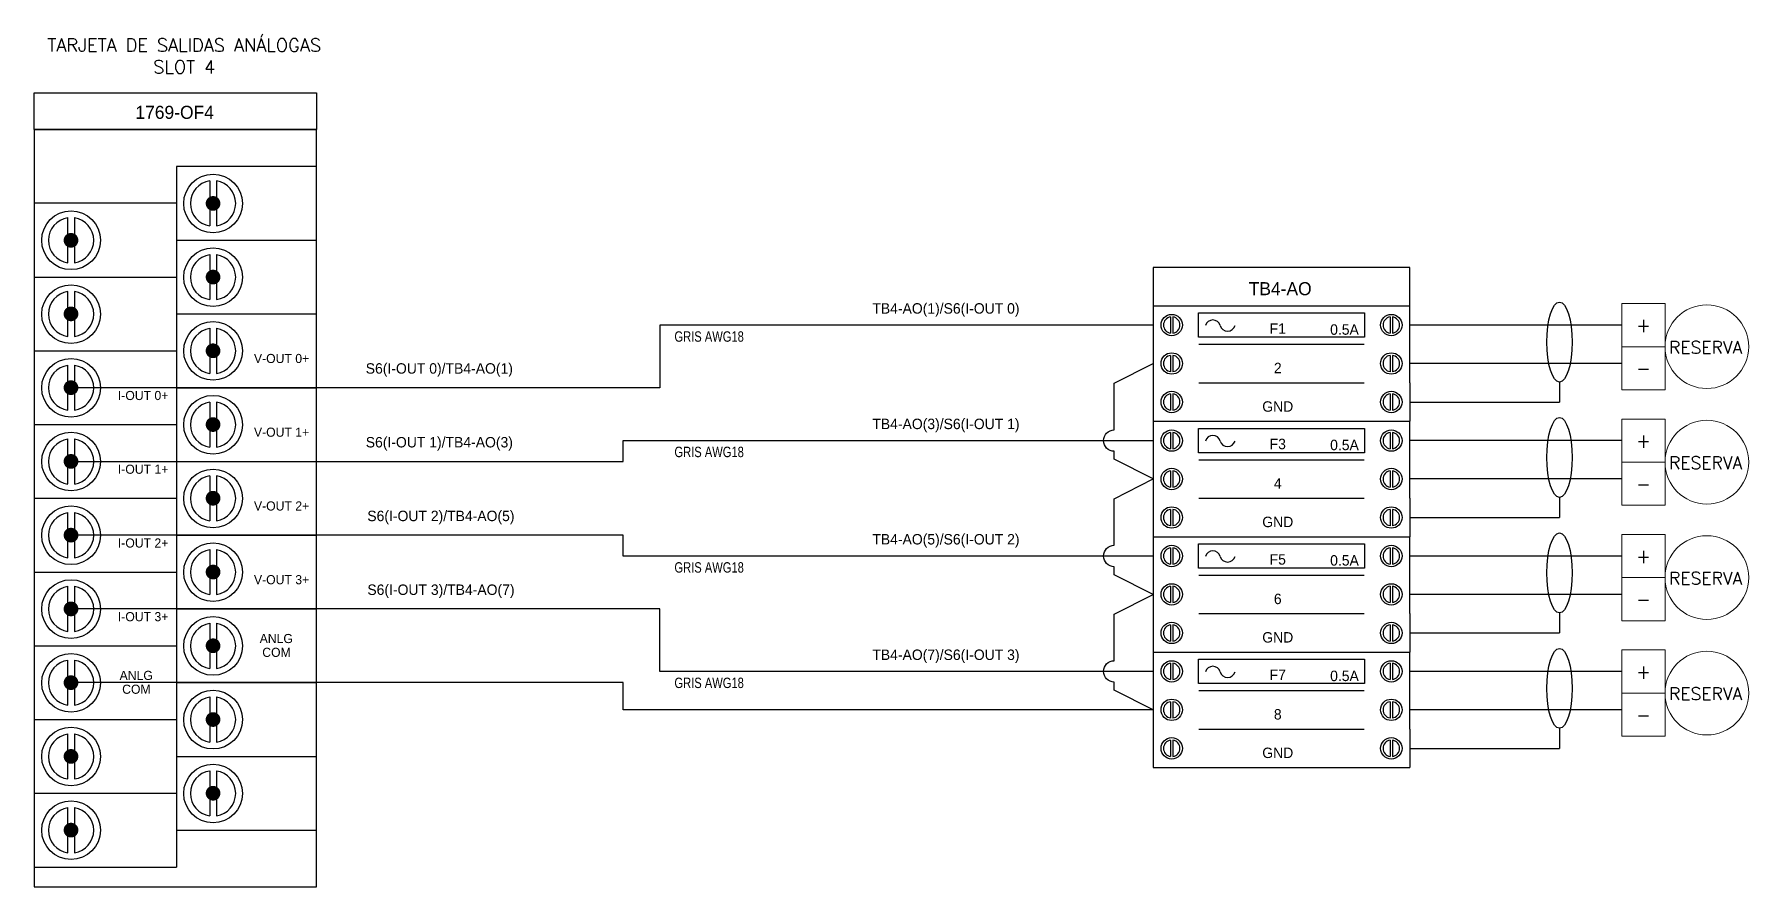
# Model space of a CAD drawing. Extents: x 3050 to 3945, y 182 to 449.
# Drawn here: x 3050 to 3313.1, y 283.8 to 414.6 of the extents above; entities that cross this region are included whole.
import ezdxf
from ezdxf.enums import TextEntityAlignment as Align

# ---------------------------------------------------------------- set-up
doc = ezdxf.new("R2010")
doc.units = 0
doc.header["$LTSCALE"] = 0.1
doc.header["$MEASUREMENT"] = 0
for name, color, linetype, lineweight in [('EL-cables', 7, 'Continuous', 20), ('EL-componentes', 7, 'Continuous', 25), ('EL-titulos 3', 7, 'Continuous', 20)]:
    doc.layers.add(name, color=color, linetype=linetype, lineweight=lineweight)
doc.styles.add('F1A', font='amir.shx')
doc.styles.add('ROMANS', font='romans.shx')

# ---------------------------------------------------------------- blocks, each defined once
blk = doc.blocks.new('1492-JDG3FB')
for p, q in [((-4.64, 0), (27.47, 0)), ((-4.64, 0), (-4.64, -4.82)), ((-2.48, -1.39), (-2.48, -3.44)), ((-2.18, -1.39), (-2.18, -3.44)), ((25.01, -1.39), (25.01, -3.44)), ((25.31, -1.39), (25.31, -3.44)), ((-4.64, -4.82), (-4.64, -9.63)), ((-2.48, -6.2), (-2.48, -8.25)), ((-2.18, -6.2), (-2.18, -8.25)), ((1.07, -4.82), (21.76, -4.82)), ((25.01, -6.2), (25.01, -8.25)), ((25.31, -6.2), (25.31, -8.25)), ((-4.64, -9.63), (-4.64, -14.45)), ((1.07, -9.63), (21.76, -9.63)), ((27.47, -9.63), (27.47, -14.45)), ((-2.48, -11.02), (-2.48, -13.07)), ((-2.18, -11.02), (-2.18, -13.07)), ((25.01, -11.02), (25.01, -13.07)), ((25.31, -11.02), (25.31, -13.07)), ((-4.64, -14.45), (27.47, -14.45))]:
    blk.add_line(p, q)
at = {"ltscale": 0.1}
blk.add_line((27.47, -9.63), (27.47, 0), dxfattribs=at)
blk.add_lwpolyline([(1.02, -0.89), (21.81, -0.89), (21.81, -3.93), (1.02, -3.93)], close=True, dxfattribs=at)
for centre in [(-2.33, -2.41), (25.16, -2.41), (-2.33, -7.22), (25.16, -7.22), (-2.33, -12.04), (25.16, -12.04)]:
    blk.add_circle(centre, 1.34)
for centre, start, end in [((-2.33, -2.41), 98.4296, 261.5704), ((-2.33, -2.41), 278.4296, 81.5704), ((25.16, -2.41), 98.4296, 261.5704), ((25.16, -2.41), 278.4296, 81.5704), ((-2.33, -7.22), 98.4296, 261.5704), ((-2.33, -7.22), 278.4296, 81.5704), ((25.16, -7.22), 98.4296, 261.5704), ((25.16, -7.22), 278.4296, 81.5704), ((-2.33, -12.04), 98.4296, 261.5704), ((-2.33, -12.04), 278.4296, 81.5704), ((25.16, -12.04), 98.4296, 261.5704), ((25.16, -12.04), 278.4296, 81.5704)]:
    blk.add_arc(centre, 1.03, start, end)
for centre, start, end in [((2.82, -2.73), 15.7583, 164.2417), ((4.67, -2.21), 195.7583, 344.2417)]:
    blk.add_arc(centre, 0.962, start, end, dxfattribs=at)
blk = doc.blocks.new('Instrumento 2')
at = {"color": 0}
for points in [[(-11.82, 6), (-11.82, -6), (-5.82, -6), (-5.82, 6), (-11.82, 6)], [(-5.82, 0), (-5.82, 6)], [(-5.82, 0), (-11.82, 0)]]:
    blk.add_lwpolyline(points, dxfattribs=at)
blk.add_circle((0, 0), 5.82, dxfattribs=at)
at = {"style": 'ROMANS', "width": 0.9}
for tag, p in [('ID1', (-8.82, 3)), ('ID2', (-8.82, -3))]:
    blk.add_attdef(tag, text='', height=2, dxfattribs=at).set_placement(p, align=Align.MIDDLE_CENTER)
blk = doc.blocks.new('A$C32D26C6C')
for p, q in [((0, 116.17), (0, 0)), ((0, 116.17), (43.3, 116.17)), ((43.3, 0), (43.3, 116.17)), ((43.3, 0), (43.3, 116.17)), ((21.8, 110.52), (21.8, 3.02)), ((43.3, 110.52), (21.8, 110.52)), ((26.92, 108.32), (26.92, 101.39)), ((27.94, 108.32), (27.94, 101.39)), ((21.8, 104.86), (0, 104.86)), ((5.12, 102.66), (5.12, 95.73)), ((6.15, 102.66), (6.15, 95.73)), ((26.92, 97), (26.92, 90.08)), ((27.94, 97), (27.94, 90.08)), ((5.12, 91.35), (5.12, 84.42)), ((6.15, 91.35), (6.15, 84.42)), ((26.92, 85.69), (26.92, 78.76)), ((27.94, 85.69), (27.94, 78.76)), ((5.12, 80.03), (5.12, 73.1)), ((6.15, 80.03), (6.15, 73.1)), ((26.92, 74.37), (26.92, 67.45)), ((27.94, 74.37), (27.94, 67.45)), ((5.12, 68.72), (5.12, 61.79)), ((6.15, 68.72), (6.15, 61.79)), ((26.92, 63.06), (26.92, 56.13)), ((27.94, 63.06), (27.94, 56.13)), ((5.12, 57.4), (5.12, 50.47)), ((6.15, 57.4), (6.15, 50.47)), ((26.92, 51.74), (26.92, 44.82)), ((27.94, 51.74), (27.94, 44.82)), ((5.12, 46.09), (5.12, 39.16)), ((6.15, 46.09), (6.15, 39.16)), ((26.92, 40.43), (26.92, 33.5)), ((27.94, 40.43), (27.94, 33.5)), ((5.12, 34.77), (5.12, 27.84)), ((6.15, 34.77), (6.15, 27.84)), ((26.92, 29.11), (26.92, 22.18)), ((27.94, 29.11), (27.94, 22.18)), ((5.12, 23.45), (5.12, 16.53)), ((6.15, 23.45), (6.15, 16.53)), ((26.92, 17.8), (26.92, 10.87)), ((27.94, 17.8), (27.94, 10.87)), ((5.12, 12.14), (5.12, 5.21)), ((6.15, 12.14), (6.15, 5.21))]:
    blk.add_line(p, q)
blk.add_lwpolyline([(43.3, 116.17), (0, 116.17), (0, 121.83), (43.3, 121.83)], close=True)
at = {"const_width": 1.13, "flags": 128}
for points in [[(26.87, 104.84, 1), (28, 104.84, 1)], [(5.07, 99.18, 1), (6.2, 99.18, 1)], [(26.87, 93.54, 1), (28, 93.54, 1)], [(5.07, 87.89, 1), (6.2, 87.89, 1)], [(26.87, 82.23, 1), (28, 82.23, 1)], [(5.07, 76.57, 1), (6.2, 76.57, 1)], [(26.87, 70.91, 1), (28, 70.91, 1)], [(5.07, 65.26, 1), (6.2, 65.26, 1)], [(26.87, 59.6, 1), (28, 59.6, 1)], [(5.07, 53.94, 1), (6.2, 53.94, 1)], [(26.87, 48.28, 1), (28, 48.28, 1)], [(5.07, 42.62, 1), (6.2, 42.62, 1)], [(26.87, 36.97, 1), (28, 36.97, 1)], [(5.07, 31.31, 1), (6.2, 31.31, 1)], [(26.87, 25.65, 1), (28, 25.65, 1)], [(5.07, 19.99, 1), (6.2, 19.99, 1)], [(26.87, 14.34, 1), (28, 14.34, 1)], [(5.07, 8.68, 1), (6.2, 8.68, 1)]]:
    blk.add_lwpolyline(points, format="xyb", close=True, dxfattribs=at)
at = {"flags": 128}
for points in [[(21.8, 99.2), (43.3, 99.2)], [(0, 93.54), (21.8, 93.54)], [(21.8, 87.89), (43.3, 87.89)], [(0, 82.23), (21.8, 82.23)], [(21.8, 76.57), (43.3, 76.57)], [(0, 70.91), (21.8, 70.91)], [(21.8, 65.26), (43.3, 65.26)], [(0, 59.6), (21.8, 59.6)], [(21.8, 53.94), (43.3, 53.94)], [(0, 48.28), (21.8, 48.28)], [(21.8, 42.62), (43.3, 42.62)], [(0, 36.97), (21.8, 36.97)], [(21.8, 31.31), (43.3, 31.31)], [(0, 25.65), (21.8, 25.65)], [(21.8, 19.99), (43.3, 19.99)], [(0, 14.33), (21.8, 14.33)], [(21.8, 8.68), (43.3, 8.68)], [(0, 3.02), (21.8, 3.02)], [(0, 0), (43.3, 0)]]:
    blk.add_lwpolyline(points, dxfattribs=at)
for centre in [(27.43, 104.84), (5.64, 99.18), (27.43, 93.52), (5.64, 87.86), (27.43, 82.21), (5.64, 76.55), (27.43, 70.89), (5.64, 65.23), (27.43, 59.58), (5.64, 53.92), (27.43, 48.26), (5.64, 42.6), (27.43, 36.94), (5.64, 31.29), (27.43, 25.63), (5.64, 19.97), (27.43, 14.31), (5.64, 8.66)]:
    blk.add_circle(centre, 4.5)
for centre, start, end in [((27.43, 104.84), 98.4296, 261.5704), ((27.43, 104.84), 278.4296, 81.5704), ((5.64, 99.18), 98.4296, 261.5704), ((5.64, 99.18), 278.4296, 81.5704), ((27.43, 93.52), 98.4296, 261.5704), ((27.43, 93.52), 278.4296, 81.5704), ((5.64, 87.86), 98.4296, 261.5704), ((5.64, 87.86), 278.4296, 81.5704), ((27.43, 82.21), 98.4296, 261.5704), ((27.43, 82.21), 278.4296, 81.5704), ((5.64, 76.55), 98.4296, 261.5704), ((5.64, 76.55), 278.4296, 81.5704), ((27.43, 70.89), 98.4296, 261.5704), ((27.43, 70.89), 278.4296, 81.5704), ((5.64, 65.23), 98.4296, 261.5704), ((5.64, 65.23), 278.4296, 81.5704), ((27.43, 59.58), 98.4296, 261.5704), ((27.43, 59.58), 278.4296, 81.5704), ((5.64, 53.92), 98.4296, 261.5704), ((5.64, 53.92), 278.4296, 81.5704), ((27.43, 48.26), 98.4296, 261.5704), ((27.43, 48.26), 278.4296, 81.5704), ((5.64, 42.6), 98.4296, 261.5704), ((5.64, 42.6), 278.4296, 81.5704), ((27.43, 36.94), 98.4296, 261.5704), ((27.43, 36.94), 278.4296, 81.5704), ((5.64, 31.29), 98.4296, 261.5704), ((5.64, 31.29), 278.4296, 81.5704), ((27.43, 25.63), 98.4296, 261.5704), ((27.43, 25.63), 278.4296, 81.5704), ((5.64, 19.97), 98.4296, 261.5704), ((5.64, 19.97), 278.4296, 81.5704), ((27.43, 14.31), 98.4296, 261.5704), ((27.43, 14.31), 278.4296, 81.5704), ((5.64, 8.66), 98.4296, 261.5704), ((5.64, 8.66), 278.4296, 81.5704)]:
    blk.add_arc(centre, 3.48, start, end)
at = {"layer": 'EL-titulos 3', "style": 'F1A'}
blk.add_text('1769-OF4', height=2, dxfattribs=at).set_placement((21.54, 117.82), align=Align.CENTER)
for s, p in [('V-OUT 0+', (37.95, 81.05)), ('I-OUT 0+', (16.7, 75.37)), ('V-OUT 1+', (37.95, 69.74)), ('I-OUT 1+', (16.7, 64.06)), ('V-OUT 2+', (37.95, 58.42)), ('I-OUT 2+', (16.7, 52.74)), ('V-OUT 3+', (37.95, 47.11)), ('I-OUT 3+', (16.7, 41.43)), ('ANLG', (37.14, 38.08)), ('COM', (37.17, 35.96)), ('ANLG', (15.64, 32.42)), ('COM', (15.67, 30.3))]:
    blk.add_text(s, height=1.4, dxfattribs=at).set_placement(p, align=Align.MIDDLE_CENTER)

msp = doc.modelspace()

# ---------------------------------------------------------------- linework, layer by layer
at = {"layer": 'EL-cables', "lineweight": 25}
for p, q in [((3293.63, 369.98), (3261.09, 369.98)), ((3293.63, 364.08), (3261.09, 364.08)), ((3284.06, 361.25), (3284.06, 358.18)), ((3261.09, 358.18), (3284.06, 358.18)), ((3293.63, 352.26), (3261.09, 352.26)), ((3293.63, 346.37), (3261.09, 346.37)), ((3284.06, 343.54), (3284.06, 340.47)), ((3261.09, 340.47), (3284.06, 340.47)), ((3293.63, 334.55), (3261.09, 334.55)), ((3293.63, 328.65), (3261.09, 328.65)), ((3284.06, 325.82), (3284.06, 322.75)), ((3261.09, 322.75), (3284.06, 322.75)), ((3293.63, 316.84), (3261.09, 316.84)), ((3293.63, 310.94), (3261.09, 310.94)), ((3284.06, 308.11), (3284.06, 305.04)), ((3261.09, 305.04), (3284.06, 305.04))]:
    msp.add_line(p, q, dxfattribs=at)
for points in [[(3146.01, 369.98), (3146.01, 360.38), (3055.63, 360.38)], [(3221.73, 369.98), (3146.01, 369.98)], [(3055.63, 349.06), (3140.35, 349.06), (3140.35, 352.26), (3221.73, 352.26)], [(3221.73, 334.55), (3140.35, 334.55), (3140.35, 337.75), (3055.63, 337.75)], [(3221.73, 316.84), (3146, 316.84), (3146, 326.43), (3055.63, 326.43)], [(3221.73, 310.94), (3140.35, 310.94), (3140.35, 315.12), (3055.63, 315.12)]]:
    msp.add_lwpolyline(points, dxfattribs=at)
for points in [[(3221.73, 346.37), (3215.73, 349.4), (3215.73, 350.62, -1), (3215.73, 353.9), (3215.73, 361.05), (3221.73, 364.08)], [(3221.73, 328.65), (3215.73, 331.68), (3215.73, 332.91, -1), (3215.73, 336.19), (3215.73, 343.34), (3221.73, 346.37)], [(3221.73, 310.94), (3215.73, 313.97), (3215.73, 315.2, -1), (3215.73, 318.48), (3215.73, 325.62), (3221.73, 328.65)]]:
    msp.add_lwpolyline(points, format="xyb", dxfattribs=at)
for centre in [(3284.06, 367.38), (3284.06, 349.67), (3284.06, 331.96), (3284.06, 314.24)]:
    msp.add_ellipse(centre, major_axis=(0, -6.13), ratio=0.318121, dxfattribs=at)
at = {"layer": 'EL-componentes', "lineweight": 25}
msp.add_lwpolyline([(3221.73, 378.84), (3221.73, 372.94), (3261.09, 372.94), (3261.09, 378.84), (3221.73, 378.84), (3221.73, 378.84)], dxfattribs=at)
at = {"layer": 'EL-titulos 3', "lineweight": 25}
msp.add_lwpolyline([(3221.73, 355.63), (3221.73, 319.39)], dxfattribs=at)

# ---------------------------------------------------------------- block references
at = {"layer": 'EL-componentes', "lineweight": 25}
msp.add_blockref('A$C32D26C6C', (3050, 283.81), dxfattribs=at)
at = {"layer": 'EL-componentes', "lineweight": 25, "xscale": 1.225903495809632, "yscale": 1.225903495809632, "zscale": 1.225903495809632}
for p in [(3227.41, 372.94), (3227.41, 355.22), (3227.41, 337.51), (3227.41, 319.8)]:
    msp.add_blockref('1492-JDG3FB', p, dxfattribs=at)
at = {"layer": 'EL-titulos 3', "lineweight": 25, "xscale": 1.103464544741494, "yscale": 1.103464544741494, "zscale": 1.103464544741494}
for p in [(3306.68, 366.67), (3306.68, 348.95), (3306.68, 331.24), (3306.68, 313.52)]:
    msp.add_blockref('Instrumento 2', p, dxfattribs=at).add_auto_attribs({'ID1': '+', 'ID2': '-'})

# ---------------------------------------------------------------- texts
at = {"layer": 'EL-titulos 3', "lineweight": 25}
for s, height, style, p in [('TB4-AO', 2, 'F1A', (3241.2, 374.57)), ('F1', 1.6, 'F1A', (3240.83, 368.65)), ('0.5A', 1.6, 'F1A', (3251.07, 368.5)), ('RESERVA', 1.926, 'ROMANS', (3306.49, 365.6)), ('2', 1.6, 'F1A', (3240.83, 362.6)), ('GND', 1.6, 'F1A', (3240.83, 356.69)), ('F3', 1.6, 'F1A', (3240.83, 350.94)), ('0.5A', 1.6, 'F1A', (3251.07, 350.79)), ('RESERVA', 1.926, 'ROMANS', (3306.49, 347.89)), ('4', 1.6, 'F1A', (3240.83, 344.89)), ('GND', 1.6, 'F1A', (3240.83, 338.98)), ('F5', 1.6, 'F1A', (3240.83, 333.23)), ('0.5A', 1.6, 'F1A', (3251.07, 333.08)), ('RESERVA', 1.926, 'ROMANS', (3306.49, 330.17)), ('6', 1.6, 'F1A', (3240.83, 327.17)), ('GND', 1.6, 'F1A', (3240.83, 321.27)), ('F7', 1.6, 'F1A', (3240.83, 315.51)), ('0.5A', 1.6, 'F1A', (3251.07, 315.36)), ('RESERVA', 1.926, 'ROMANS', (3306.49, 312.46)), ('8', 1.6, 'F1A', (3240.83, 309.46)), ('GND', 1.6, 'F1A', (3240.83, 303.55))]:
    msp.add_text(s, height=height, dxfattribs=dict(at, style=style)).set_placement(p, align=Align.CENTER)
at = {"layer": 'EL-titulos 3', "lineweight": 25, "style": 'F1A'}
for s, p in [('TB4-AO(1)/S6(I-OUT 0)', (3178.61, 371.74)), ('TB4-AO(3)/S6(I-OUT 1)', (3178.61, 354.02)), ('TB4-AO(5)/S6(I-OUT 2)', (3178.61, 336.32)), ('TB4-AO(7)/S6(I-OUT 3)', (3178.61, 318.6))]:
    msp.add_text(s, height=1.6, dxfattribs=at).set_placement(p)
at = {"layer": 'EL-titulos 3', "lineweight": 25, "style": 'F1A', "width": 0.8}
for p in [(3148.24, 367.43), (3148.24, 349.72), (3148.24, 332), (3148.24, 314.29)]:
    msp.add_text('GRIS AWG18', height=1.6, dxfattribs=at).set_placement(p)
at = {"layer": 'EL-titulos 3', "lineweight": 25, "style": 'F1A'}
for s, p in [('S6(I-OUT 0)/TB4-AO(1)', (3112.16, 363.33)), ('S6(I-OUT 1)/TB4-AO(3)', (3112.16, 352.01)), ('S6(I-OUT 2)/TB4-AO(5)', (3112.4, 340.7)), ('S6(I-OUT 3)/TB4-AO(7)', (3112.41, 329.38))]:
    msp.add_text(s, height=1.6, dxfattribs=at).set_placement(p, align=Align.MIDDLE_CENTER)
at = {"layer": 'EL-titulos 3', "lineweight": 25, "insert": (3073.01, 411.27), "char_height": 2, "attachment_point": 5, "style": 'ROMANS'}
msp.add_mtext_dynamic_manual_height_columns('TARJETA DE SALIDAS ANÁLOGAS\\PSLOT 4', width=61.6343, gutter_width=12.5, heights=[0], dxfattribs=at)

doc.saveas('drawing.dxf')
